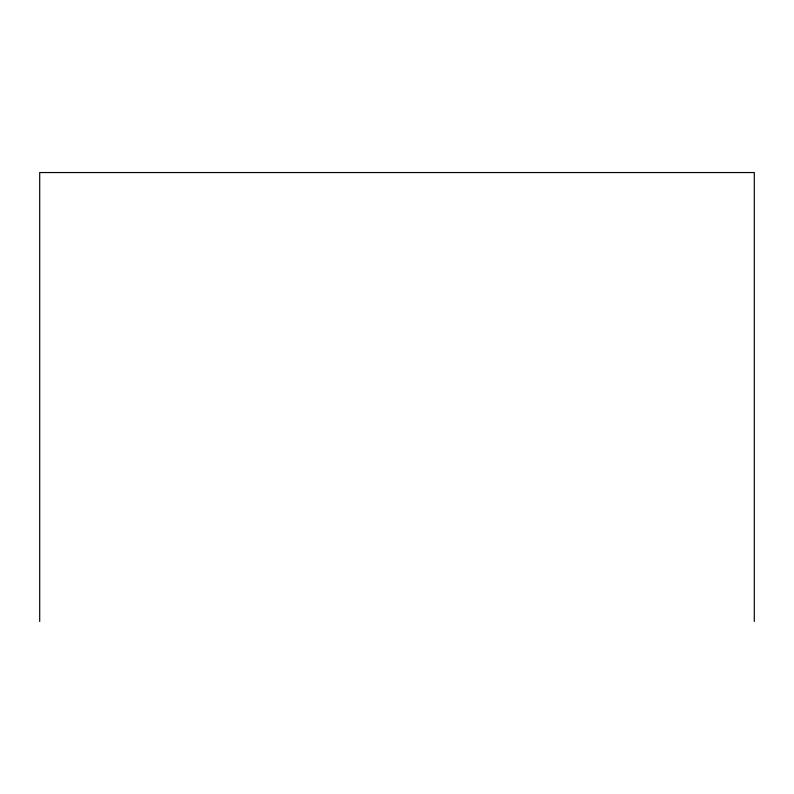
<?xml version="1.0" encoding="UTF-8"?>
<svg xmlns="http://www.w3.org/2000/svg" width="794" height="794" viewBox="0 0 794 794"><rect width="100%" height="100%" fill="white"/><g stroke="black" fill="none" stroke-linecap="round" stroke-linejoin="round"><path stroke-width="1.19" d="M754.3 621.454L754.3 172.546L39.7 172.546L39.7 621.454"/></g></svg>
